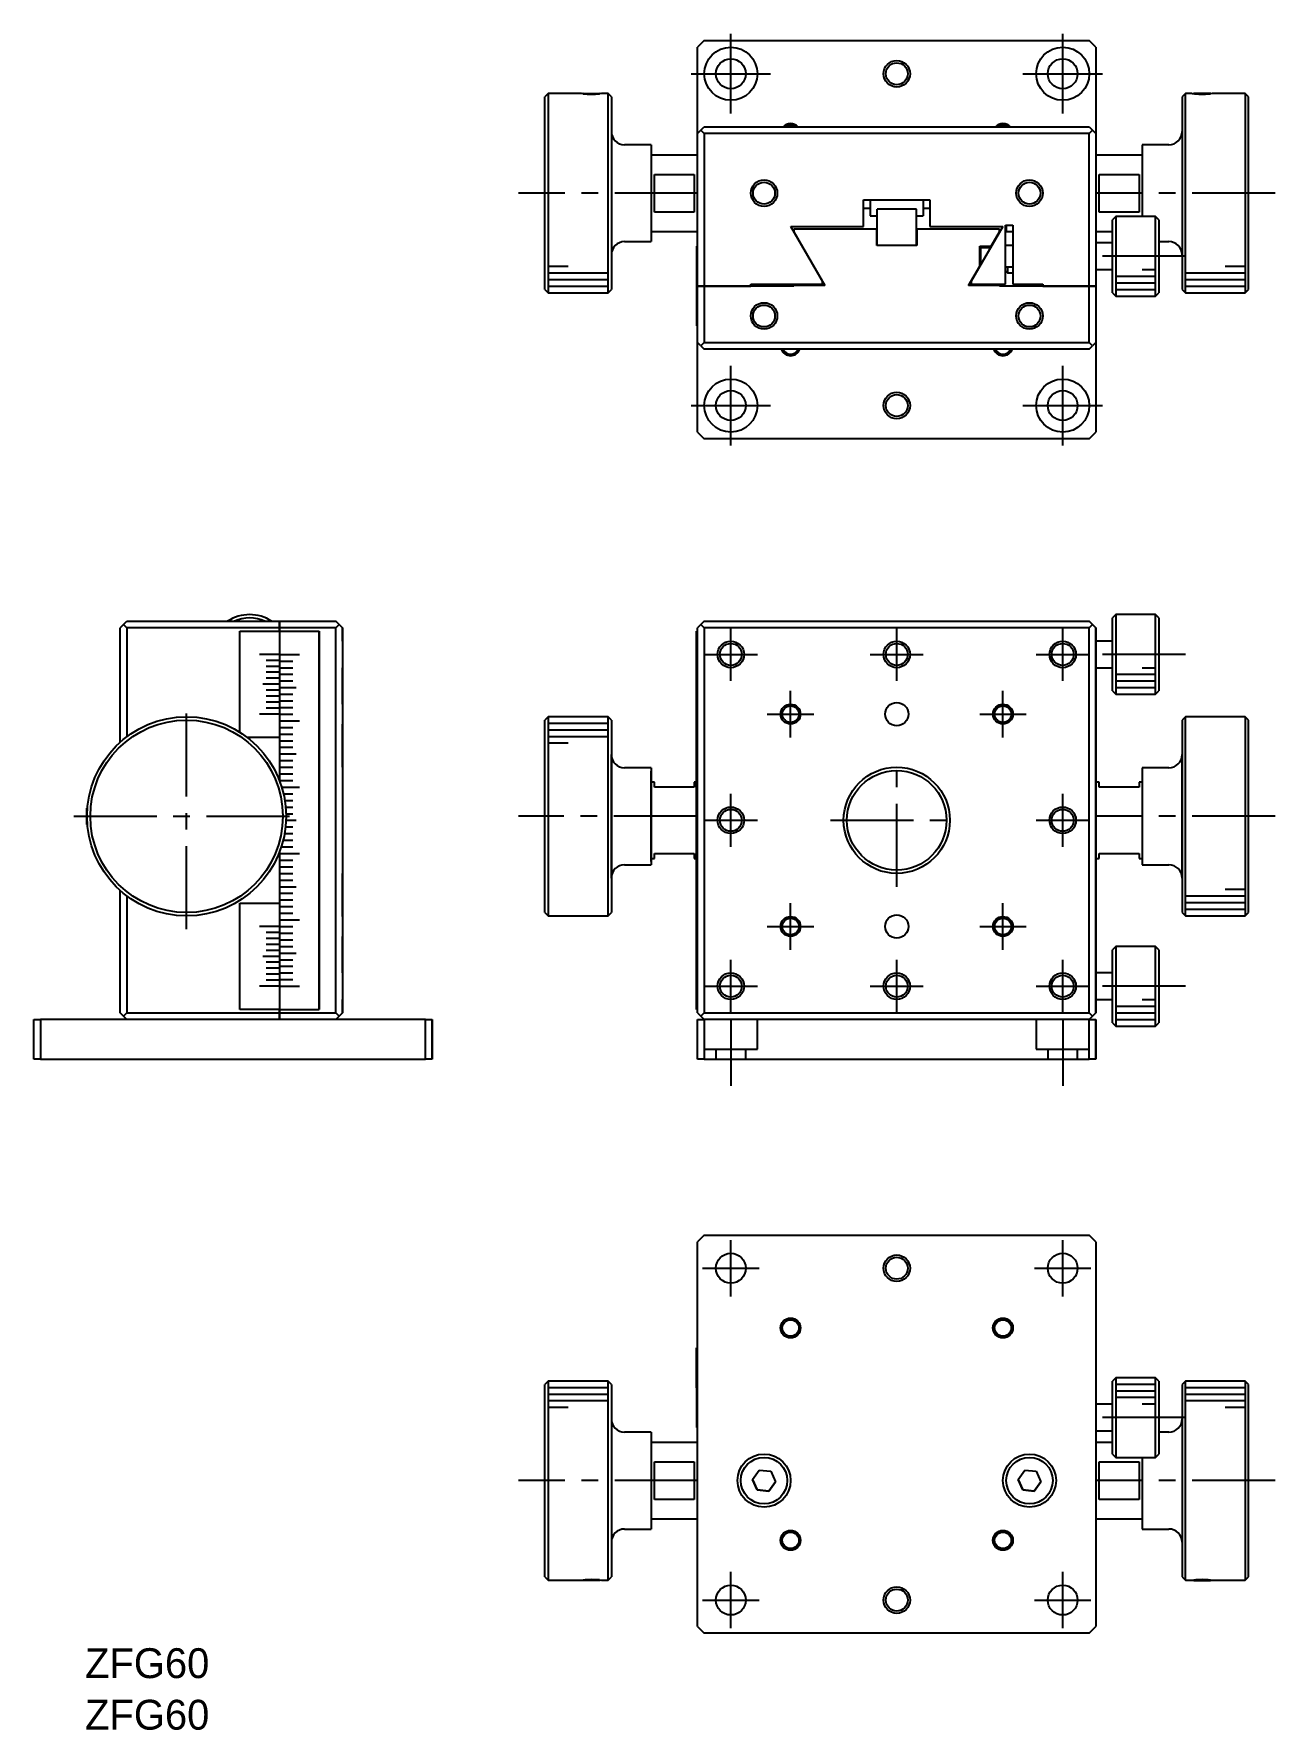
# Model space of a CAD drawing. Extents: x 20 to 407, y 15 to 271.
# Drawn here: x 20 to 207, y 15.4 to 271 of the extents above; entities that cross this region are included whole.
import ezdxf

# ---------------------------------------------------------------- set-up
doc = ezdxf.new("R2010")
doc.units = 0
doc.header["$LTSCALE"] = 10
doc.linetypes.add('CENTER', pattern=[2, 1.25, -0.25, 0.25, -0.25])
doc.linetypes.add('DASHED', pattern=[3.5, 2, -1.5])
doc.layers.get('0').update_dxf_attribs({"linetype": 'CONTINUOUS'})
doc.layers.add('CENTER', color=1, linetype='CENTER')
doc.styles.get("Standard").update_dxf_attribs({"font": 'FGP教科書体NT-M'})

msp = doc.modelspace()

# ---------------------------------------------------------------- linework, layer by layer
at = {"color": 7, "linetype": 'CONTINUOUS'}
for p, q in [((121, 270), (120, 269)), ((120, 256), (120, 269)), ((121, 270), (179, 270)), ((180, 269), (179, 270)), ((180, 269), (180, 256)), ((97.5, 262), (97, 261.5)), ((97, 232.5), (97, 261.5)), ((97.5, 262), (97.5, 232)), ((102.500005, 262), (97.5, 262)), ((102.748079, 261.977227), (102.500005, 262)), ((102.75, 262.029606), (102.690787, 262)), ((102.75, 262.029606), (105.25, 262.029606)), ((105.499995, 262), (105.237484, 261.976027)), ((105.309213, 262), (105.25, 262.029606)), ((106.5, 262), (105.499995, 262)), ((106.5, 232), (106.5, 262)), ((107, 261.5), (106.5, 262)), ((107, 261.5), (107, 232.5)), ((193.5, 262), (193, 261.5)), ((193, 261.5), (193, 232.5)), ((193.5, 232), (193.5, 262)), ((194.500005, 262), (193.5, 262)), ((194.75, 262.029606), (194.690787, 262)), ((194.886242, 262.029606), (194.75, 262.029606)), ((197.25, 262.029606), (194.886242, 262.029606)), ((197.251795, 261.977216), (197.216784, 261.974331)), ((197.309213, 262), (197.25, 262.029606)), ((197.499995, 262), (197.251795, 261.977216)), ((202.5, 262), (197.499995, 262)), ((202.5, 262), (202.5, 232)), ((203, 261.5), (202.5, 262)), ((203, 232.5), (203, 261.5)), ((120, 256), (120.5, 256.5)), ((120, 233), (120, 256)), ((120.5, 256.5), (121, 257)), ((120.5, 256.5), (121, 256)), ((121, 257), (179, 257)), ((121, 256), (121, 233)), ((179, 256), (121, 256)), ((179, 257), (179.5, 256.5)), ((179, 256), (179.5, 256.5)), ((179, 233), (179, 256)), ((179.5, 256.5), (180, 256)), ((180, 256), (180, 235.5)), ((113, 254.3), (109, 254.3)), ((113, 254.3), (113, 239.7)), ((187, 254.3), (187, 243.5)), ((191, 254.3), (187, 254.3)), ((120, 252.75), (113, 252.75)), ((187, 252.75), (180, 252.75)), ((113.5, 244.160546), (113.5, 249.839454)), ((113.5, 249.839454), (119.5, 249.839454)), ((119.5, 249.839454), (119.5, 244.160546)), ((180.5, 244.160546), (180.5, 249.839454)), ((180.5, 249.839454), (186.5, 249.839454)), ((186.5, 249.839454), (186.5, 244.160546)), ((145, 246), (155, 246)), ((145, 242), (145, 246)), ((146, 246), (146, 243.575)), ((154, 246), (154, 243.575)), ((155, 246), (155, 242)), ((119.5, 244.160546), (113.5, 244.160546)), ((145, 244.75), (146, 244.75)), ((146, 243.575), (147.05, 243.575)), ((147.05, 239.1), (147.05, 244.6)), ((152.95, 244.6), (147.05, 244.6)), ((152.95, 239.1), (152.95, 244.6)), ((152.95, 243.575), (154, 243.575)), ((154, 244.75), (155, 244.75)), ((186.5, 244.160546), (180.5, 244.160546)), ((183, 243.5), (182.5, 243)), ((182.5, 232), (182.5, 243)), ((183, 243.5), (183, 231.5)), ((189, 243.5), (183, 243.5)), ((189, 231.500349), (189, 243.5)), ((189.5, 243), (189, 243.5)), ((189.5, 243), (189.5, 232.00032)), ((113, 241.25), (120, 241.25)), ((134.035898, 242), (145, 242)), ((138.8, 233.748334), (134.035898, 242)), ((134.5, 241.6), (134.5, 241.199925)), ((147, 241.6), (134.5, 241.6)), ((134.5, 241.199925), (139.176494, 233.1)), ((147, 239.1), (147, 241.6)), ((153, 241.6), (153, 239.1)), ((165.5, 241.6), (153, 241.6)), ((155, 242), (165.964102, 242)), ((165.964102, 242), (161.2, 233.748334)), ((164.229873, 239), (165.5, 241.199925)), ((165.5, 241.199925), (165.5, 241.6)), ((166.4, 242.2), (167.5, 242.2)), ((166.4, 233.3), (166.4, 242.2)), ((166.5, 242.2), (166.5, 241.25)), ((166.5, 241.25), (167.5, 241.25)), ((167.5, 242.2), (167.5, 239.499995)), ((180, 241.25), (182.5, 241.25)), ((109, 239.7), (113, 239.7)), ((120, 239), (119.85, 239)), ((119.85, 239), (119.85, 233)), ((153, 239.1), (147, 239.1)), ((162.5, 239), (164.229873, 239)), ((162.5, 236.003772), (162.5, 239)), ((162.6, 238.75), (162.5, 238.65)), ((162.6, 238.75), (162.6, 236.25)), ((164.087713, 238.75), (162.6, 238.75)), ((167.5, 239.1), (166.4, 239.1)), ((167.5, 239.499995), (167.5, 238)), ((167.5, 238), (167.5, 233.3)), ((182.5, 239.5), (180.000019, 239.5)), ((189.5, 239.7), (191, 239.7)), ((160.823506, 233.1), (162.5, 236.003772)), ((162.5, 236.35), (162.6, 236.25)), ((162.6, 236.25), (162.644338, 236.25)), ((166.4, 235.9), (167.5, 235.9)), ((166.4, 235.3), (166.45, 235.25)), ((166.45, 235.25), (166.7, 235)), ((166.7, 235.9), (166.7, 235)), ((180, 235.5), (180, 235.000005)), ((180.000019, 235.5), (182.5, 235.5)), ((120, 233), (119.85, 233)), ((119.85, 233), (119.85, 227)), ((120, 233), (119.85, 233)), ((120, 224.5), (120, 233)), ((120, 233), (121, 233)), ((121, 233), (120, 233)), ((121, 233), (121, 224.5)), ((128, 233), (121, 233)), ((121, 233), (128, 233)), ((128, 233.3), (138.8, 233.3)), ((128, 233), (128, 233.3)), ((134.5, 233), (128, 233)), ((128.65, 233.3), (128.65, 233)), ((133.35, 233), (133.35, 233.3)), ((134.5, 233.1), (134.5, 233)), ((139.176494, 233.1), (134.5, 233.1)), ((138.8, 233.3), (138.8, 233.748334)), ((165.5, 233.1), (160.823506, 233.1)), ((161.2, 233.748334), (161.2, 233.3)), ((161.2, 233.3), (166.4, 233.3)), ((165.5, 233), (165.5, 233.1)), ((172, 233), (165.5, 233)), ((166.7, 235), (167.499981, 235)), ((167.5, 233.3), (172, 233.3)), ((172, 233.3), (172, 233)), ((179, 233), (172, 233)), ((172, 233), (179, 233)), ((179, 224.5), (179, 233)), ((179, 233), (180, 233)), ((180, 233), (179, 233)), ((180, 235.000005), (180, 233)), ((180, 233), (180, 224.5)), ((97, 232.5), (97.5, 232)), ((97.5, 232), (106.5, 232)), ((106.5, 232), (107, 232.5)), ((182.5, 232), (183, 231.5)), ((183, 231.5), (189, 231.5)), ((189, 231.5), (189.5, 232)), ((189, 231.5), (189, 231.500349)), ((189.5, 232.00032), (189.5, 232)), ((193, 232.5), (193.5, 232)), ((193.5, 232), (202.5, 232)), ((202.5, 232), (203, 232.5)), ((119.85, 227), (120, 227)), ((120, 211), (120, 224.5)), ((120.5, 224), (120, 224.5)), ((121, 224.5), (120.5, 224)), ((120.5, 224), (121, 223.5)), ((121, 224.5), (179, 224.5)), ((132.500005, 223.5), (121, 223.5)), ((164.500005, 223.5), (132.500005, 223.5)), ((179, 223.5), (164.500005, 223.5)), ((179.5, 224), (179, 224.5)), ((179, 223.5), (179.5, 224)), ((180, 224.5), (179.5, 224)), ((180, 224.5), (180, 211)), ((120, 211), (121, 210)), ((179, 210), (121, 210)), ((179, 210), (180, 211)), ((33.5, 182), (33, 181.5)), ((33, 164.28034), (33, 181.5)), ((33.5, 182), (34, 182.5)), ((34, 181.5), (33.5, 182)), ((34, 182.5), (57, 182.5)), ((57, 181.5), (34, 181.5)), ((34, 181.5), (34, 165.1)), ((57, 181.5), (57, 182.5)), ((57, 182.5), (65.5, 182.5)), ((57, 182.5), (57, 181.5)), ((65.5, 181.5), (57, 181.5)), ((57, 181.5), (57, 181.01)), ((57, 181.01), (57, 181.5)), ((65.5, 182.5), (66, 182)), ((66, 182), (65.5, 182.5)), ((66, 182), (65.5, 181.5)), ((65.5, 123.5), (65.5, 181.5)), ((66, 182), (66.5, 181.5)), ((66.5, 181.5), (66, 182)), ((66.5, 181.5), (66.5, 123.5)), ((66.5, 179.499995), (66.5, 181.5)), ((120.5, 182), (120, 181.5)), ((120, 123.5), (120, 181.5)), ((121, 182.5), (120.5, 182)), ((120.5, 182), (121, 181.5)), ((121, 182.5), (179, 182.5)), ((179, 181.5), (121, 181.5)), ((121, 181.5), (121, 123.5)), ((179.5, 182), (179, 182.5)), ((179, 182.5), (180, 181.5)), ((179, 181.5), (179.5, 182)), ((179, 123.5), (179, 181.5)), ((180, 181.5), (179.5, 182)), ((180, 181.5), (180, 123.5)), ((180, 170.999995), (180, 181.5)), ((183, 183.5), (182.5, 183)), ((182.5, 172), (182.5, 183)), ((189, 183.5), (183, 183.5)), ((183, 183.5), (183, 171.5)), ((189, 177.564759), (189, 183.5)), ((189.5, 183), (189, 183.5)), ((189.5, 183), (189.5, 177.559362)), ((189.5, 183), (189.5, 172)), ((51, 181), (57, 181)), ((51, 165.788578), (51, 181)), ((57, 181), (57, 177.51)), ((57, 181), (57, 177.51)), ((57, 181), (63, 181)), ((63, 124), (63, 181)), ((63, 181), (63, 124)), ((119.85, 124), (119.85, 181)), ((119.85, 181), (120, 181)), ((182.5, 179.5), (180.000019, 179.5)), ((57, 177.51), (57, 177.5)), ((57, 177.51), (57, 177.5)), ((57, 177.5), (57, 177.49)), ((57, 177.5), (57, 177.49)), ((57, 177.49), (57, 176.6)), ((57, 177.49), (57, 176.61)), ((57, 176.61), (57, 176.6)), ((57, 176.6), (57, 176.51)), ((57, 176.6), (57, 176.59)), ((57, 176.59), (57, 176.5)), ((57, 176.51), (57, 176.5)), ((57, 176.5), (57, 176.49)), ((57, 176.5), (57, 175.71)), ((57, 176.49), (57, 175.7)), ((189, 171.5), (189, 177.564759)), ((189.5, 177.559362), (189.5, 172)), ((57, 175.71), (57, 175.7)), ((57, 175.7), (57, 175.51)), ((57, 175.7), (57, 175.69)), ((57, 175.69), (57, 175.5)), ((57, 175.51), (57, 175.5)), ((57, 175.5), (57, 175.49)), ((57, 175.5), (57, 174.81)), ((57, 175.49), (57, 174.8)), ((57, 174.81), (57, 174.8)), ((57, 174.8), (57, 174.51)), ((57, 174.8), (57, 174.79)), ((57, 174.79), (57, 174.5)), ((57, 174.51), (57, 174.5)), ((57, 174.5), (57, 174.49)), ((57, 174.5), (57, 173.91)), ((57, 174.49), (57, 173.9)), ((57, 173.91), (57, 173.9)), ((57, 173.9), (57, 173.51)), ((57, 173.9), (57, 173.89)), ((57, 173.89), (57, 173.5)), ((66.5, 169.999995), (66.5, 175.500005)), ((180.000019, 175.5), (182.5, 175.5)), ((57, 173.51), (57, 173.5)), ((57, 173.5), (57, 173.49)), ((57, 173.5), (57, 173.01)), ((57, 173.49), (57, 173)), ((57, 173.01), (57, 173)), ((57, 173), (57, 172.51)), ((57, 173), (57, 172.99)), ((57, 172.99), (57, 172.5)), ((57, 172.51), (57, 172.5)), ((57, 172.5), (57, 172.49)), ((57, 172.5), (57, 172.11)), ((57, 172.49), (57, 172.1)), ((57, 172.11), (57, 172.1)), ((57, 172.1), (57, 171.51)), ((57, 172.1), (57, 172.09)), ((57, 172.09), (57, 171.5)), ((57, 171.51), (57, 171.5)), ((57, 171.5), (57, 171.49)), ((57, 171.5), (57, 171.21)), ((57, 171.49), (57, 171.2)), ((182.5, 172), (183, 171.5)), ((183, 171.5), (189, 171.5)), ((189, 171.5), (189.5, 172)), ((57, 171.21), (57, 171.2)), ((57, 171.2), (57, 170.51)), ((57, 171.2), (57, 171.19)), ((57, 171.19), (57, 170.5)), ((57, 170.51), (57, 170.5)), ((57, 170.5), (57, 170.49)), ((57, 170.5), (57, 170.31)), ((57, 170.49), (57, 170.3)), ((57, 170.31), (57, 170.3)), ((57, 170.3), (57, 169.51)), ((57, 170.3), (57, 170.29)), ((57, 170.29), (57, 169.5)), ((57, 169.51), (57, 169.5)), ((57, 169.5), (57, 169.49)), ((57, 169.5), (57, 169.41)), ((57, 169.49), (57, 169.4)), ((57, 169.41), (57, 169.4)), ((57, 169.4), (57, 168.51)), ((57, 169.4), (57, 169.39)), ((57, 169.39), (57, 168.51)), ((66.5, 170.25), (66.5, 169.999995)), ((66.5, 170.25), (66.5, 169.999995)), ((180, 168.000005), (180, 170.999995)), ((57, 168.51), (57, 168.5)), ((57, 168.51), (57, 168.5)), ((57, 168.5), (57, 168.49)), ((57, 168.5), (57, 168.49)), ((57, 168.49), (57, 167.51)), ((57, 168.49), (57, 167.5)), ((57, 167.51), (57, 167.5)), ((57, 167.5), (57, 167.49)), ((57, 167.5), (57, 166.5)), ((57, 167.49), (57, 166.51)), ((57, 166.51), (57, 166.5)), ((57, 166.5), (57, 166.49)), ((57, 166.5), (57, 165.5)), ((57, 166.49), (57, 165.51)), ((66.5, 160.499995), (66.5, 167.000005)), ((66.5, 167.000005), (66.5, 166.75)), ((66.5, 167.000005), (66.5, 166.75)), ((97.5, 168.1), (97, 167.6)), ((97, 138.6), (97, 167.6)), ((106.5, 168.1), (97.5, 168.1)), ((97.5, 168.1), (97.5, 138.1)), ((106.5, 153.1), (106.5, 168.1)), ((107, 167.6), (106.5, 168.1)), ((107, 167.6), (107, 153.1)), ((107, 167.6), (107, 156.6)), ((180, 153.999995), (180, 168.000005)), ((193.5, 168.1), (193, 167.6)), ((193, 167.6), (193, 153.1)), ((193.5, 153.1), (193.5, 168.1)), ((202.5, 168.1), (193.5, 168.1)), ((203, 167.6), (202.5, 168.1)), ((202.5, 168.1), (202.5, 138.1)), ((203, 153.1), (203, 167.6)), ((203, 138.6), (203, 167.6)), ((57, 165), (52.131813, 165)), ((57, 165.51), (57, 165.5)), ((57, 165.5), (57, 165.49)), ((57, 165.5), (57, 165)), ((57, 165.49), (57, 165)), ((57, 165), (57, 164.99)), ((57, 164.99), (57, 164.5)), ((57, 164.5), (57, 163.5)), ((57, 163.5), (57, 162.5)), ((57, 162.5), (57, 161.5)), ((57, 161.5), (57, 160.5)), ((107, 153.1), (107, 162.4)), ((107, 156.6), (107, 162.4)), ((193, 153.1), (193, 162.4)), ((57, 160.5), (57, 159.5)), ((57, 159.5), (57, 158.5)), ((57, 158.5), (57, 158.485165)), ((113, 160.4), (109, 160.4)), ((113, 160.4), (113, 145.8)), ((113, 160.4), (113, 158.25)), ((113, 153.1), (113, 159.9)), ((113, 158.25), (113, 159.9)), ((191, 160.4), (187, 160.4)), ((187, 160.4), (187, 145.8)), ((113.5, 158.25), (113, 158.25)), ((113.5, 157.5), (113.5, 158.25)), ((113.5, 157.5), (113.5, 158.25)), ((119.5, 157.5), (113.5, 157.5)), ((119.85, 158.25), (119.5, 158.25)), ((119.5, 158.25), (119.5, 157.5)), ((180.5, 158.25), (180, 158.25)), ((180.5, 157.5), (180.5, 158.25)), ((180.5, 157.5), (180.5, 158.25)), ((186.5, 157.5), (180.5, 157.5)), ((187, 158.25), (186.5, 158.25)), ((186.5, 158.25), (186.5, 157.5)), ((27.970394, 153.1), (27.970394, 154.35)), ((180, 151.000005), (180, 153.999995)), ((27.970394, 151.85), (27.970394, 153.1)), ((106.5, 138.1), (106.5, 153.1)), ((107, 153.1), (107, 138.6)), ((107, 143.8), (107, 153.1)), ((113, 146.3), (113, 153.1)), ((180, 136.999995), (180, 151.000005)), ((193, 153.1), (193, 138.6)), ((193, 143.8), (193, 153.1)), ((193.5, 138.1), (193.5, 153.1)), ((203, 138.6), (203, 153.1)), ((107, 149.6), (107, 138.6)), ((107, 143.8), (107, 149.6)), ((57, 147.714835), (57, 147.5)), ((57, 147.5), (57, 146.5)), ((57, 146.5), (57, 145.5)), ((109, 145.8), (113, 145.8)), ((113, 146.75), (113, 145.8)), ((113, 146.3), (113, 146.75)), ((113, 146.75), (113.5, 146.75)), ((113.5, 146.75), (113.5, 147.5)), ((113.5, 146.75), (113.5, 147.5)), ((113.5, 147.5), (119.5, 147.5)), ((119.5, 147.5), (119.5, 146.75)), ((119.5, 146.75), (119.85, 146.75)), ((180, 146.75), (180.5, 146.75)), ((180.5, 146.75), (180.5, 147.5)), ((180.5, 146.75), (180.5, 147.5)), ((180.5, 147.5), (186.5, 147.5)), ((186.5, 147.5), (186.5, 146.75)), ((186.5, 146.75), (187, 146.75)), ((187, 145.8), (191, 145.8)), ((57, 145.5), (57, 144.5)), ((57, 144.5), (57, 143.5)), ((57, 143.5), (57, 142.5)), ((66.5, 137.999995), (66.5, 144.500005)), ((33, 123.5), (33, 141.91966)), ((34, 141.1), (34, 123.5)), ((57, 142.5), (57, 141.5)), ((57, 141.5), (57, 140.5)), ((51, 140), (57, 140)), ((51, 124), (51, 140)), ((57, 140.5), (57, 140.01)), ((57, 140.01), (57, 140)), ((57, 140), (57, 139.51)), ((57, 140), (57, 139.5)), ((57, 139.51), (57, 139.5)), ((57, 139.5), (57, 139.49)), ((57, 139.5), (57, 138.5)), ((57, 139.49), (57, 138.51)), ((57, 138.51), (57, 138.5)), ((57, 138.5), (57, 138.49)), ((57, 138.5), (57, 137.5)), ((57, 138.49), (57, 137.51)), ((66.5, 138.25), (66.5, 137.999995)), ((66.5, 138.25), (66.5, 137.999995)), ((97, 138.6), (97.5, 138.1)), ((97.5, 138.1), (106.5, 138.1)), ((106.5, 138.1), (107, 138.6)), ((193, 138.6), (193.5, 138.1)), ((193.5, 138.1), (202.5, 138.1)), ((202.5, 138.1), (203, 138.6)), ((57, 137.51), (57, 137.5)), ((57, 137.5), (57, 137.49)), ((57, 137.5), (57, 136.51)), ((57, 137.49), (57, 136.51)), ((57, 136.51), (57, 136.5)), ((57, 136.51), (57, 136.5)), ((57, 136.5), (57, 136.49)), ((57, 136.5), (57, 136.49)), ((57, 136.49), (57, 135.6)), ((57, 136.49), (57, 135.61)), ((57, 135.61), (57, 135.6)), ((57, 135.6), (57, 135.51)), ((57, 135.6), (57, 135.59)), ((57, 135.59), (57, 135.5)), ((57, 135.51), (57, 135.5)), ((57, 135.5), (57, 135.49)), ((57, 135.5), (57, 134.71)), ((57, 135.49), (57, 134.7)), ((180, 134.000005), (180, 136.999995)), ((57, 134.71), (57, 134.7)), ((57, 134.7), (57, 134.51)), ((57, 134.7), (57, 134.69)), ((57, 134.69), (57, 134.5)), ((57, 134.51), (57, 134.5)), ((57, 134.5), (57, 134.49)), ((57, 134.5), (57, 133.81)), ((57, 134.49), (57, 133.8)), ((57, 133.81), (57, 133.8)), ((57, 133.8), (57, 133.51)), ((57, 133.8), (57, 133.79)), ((57, 133.79), (57, 133.5)), ((57, 133.51), (57, 133.5)), ((57, 133.5), (57, 133.49)), ((57, 133.5), (57, 132.91)), ((57, 133.49), (57, 132.9)), ((57, 132.91), (57, 132.9)), ((66.5, 129.499995), (66.5, 135.000005)), ((66.5, 135.000005), (66.5, 134.75)), ((66.5, 135.000005), (66.5, 134.75)), ((180, 123.5), (180, 134.000005)), ((183, 133.5), (182.5, 133)), ((182.5, 122), (182.5, 133)), ((189, 133.5), (183, 133.5)), ((183, 133.5), (183, 121.5)), ((189, 127.564759), (189, 133.5)), ((189.5, 133), (189, 133.5)), ((189.5, 133), (189.5, 127.559362)), ((189.5, 133), (189.5, 122)), ((57, 132.9), (57, 132.51)), ((57, 132.9), (57, 132.89)), ((57, 132.89), (57, 132.5)), ((57, 132.51), (57, 132.5)), ((57, 132.5), (57, 132.49)), ((57, 132.5), (57, 132.01)), ((57, 132.49), (57, 132)), ((57, 132.01), (57, 132)), ((57, 132), (57, 131.51)), ((57, 132), (57, 131.99)), ((57, 131.99), (57, 131.5)), ((57, 131.51), (57, 131.5)), ((57, 131.5), (57, 131.49)), ((57, 131.5), (57, 131.11)), ((57, 131.49), (57, 131.1)), ((57, 131.11), (57, 131.1)), ((57, 131.1), (57, 130.51)), ((57, 131.1), (57, 131.09)), ((57, 131.09), (57, 130.5)), ((57, 130.51), (57, 130.5)), ((57, 130.5), (57, 130.49)), ((57, 130.5), (57, 130.21)), ((57, 130.49), (57, 130.2)), ((57, 130.21), (57, 130.2)), ((57, 130.2), (57, 129.51)), ((57, 130.2), (57, 130.19)), ((57, 130.19), (57, 129.5)), ((57, 129.51), (57, 129.5)), ((57, 129.5), (57, 129.49)), ((57, 129.5), (57, 129.31)), ((57, 129.49), (57, 129.3)), ((57, 129.31), (57, 129.3)), ((57, 129.3), (57, 128.51)), ((57, 129.3), (57, 129.29)), ((57, 129.29), (57, 128.5)), ((57, 128.51), (57, 128.5)), ((57, 128.5), (57, 128.49)), ((57, 128.5), (57, 128.41)), ((57, 128.49), (57, 128.4)), ((57, 128.41), (57, 128.4)), ((57, 128.4), (57, 127.51)), ((57, 128.4), (57, 128.39)), ((57, 128.39), (57, 127.51)), ((182.5, 129.5), (180.000019, 129.5)), ((57, 127.51), (57, 127.5)), ((57, 127.51), (57, 127.5)), ((57, 127.5), (57, 127.49)), ((57, 127.5), (57, 127.49)), ((57, 127.49), (57, 124)), ((57, 127.49), (57, 124)), ((66.5, 123.5), (66.5, 125.500005)), ((180.000019, 125.5), (182.5, 125.5)), ((189, 121.5), (189, 127.564759)), ((189.5, 127.559362), (189.5, 122)), ((33.5, 123), (33, 123.5)), ((33.5, 123), (34, 123.5)), ((34, 122.5), (33.5, 123)), ((34, 123.5), (57, 123.5)), ((57, 124), (51, 124)), ((57, 124), (63, 124)), ((57, 123.99), (57, 123.5)), ((57, 123.5), (57, 123.99)), ((57, 122.5), (57, 123.5)), ((57, 123.5), (65.5, 123.5)), ((57, 123.5), (57, 122.5)), ((65.5, 123.5), (66, 123)), ((66, 123), (65.5, 122.5)), ((65.5, 122.5), (66, 123)), ((66, 123), (66.5, 123.5)), ((66.5, 123.5), (66, 123)), ((120, 124), (119.85, 124)), ((120, 123.5), (120.5, 123)), ((120.5, 123), (121, 123.5)), ((120.5, 123), (121, 122.5)), ((121, 123.5), (179, 123.5)), ((179, 123.5), (179.5, 123)), ((180, 123.5), (179, 122.5)), ((179, 122.5), (179.5, 123)), ((179.5, 123), (180, 123.5)), ((20, 116.5), (20, 122.5)), ((20, 122.5), (21, 122.5)), ((21, 122.5), (21, 116.5)), ((79, 122.5), (21, 122.5)), ((79, 116.5), (79, 122.5)), ((79, 122.5), (80, 122.5)), ((80, 122.5), (80, 116.5)), ((80, 116.5), (80, 122.5)), ((120, 116.5), (120, 122.5)), ((120, 122.5), (121, 122.5)), ((121, 122.5), (121, 116.5)), ((179, 122.5), (121, 122.5)), ((179, 116.5), (179, 122.5)), ((179, 122.5), (180, 122.5)), ((180, 122.5), (180, 116.5)), ((180, 116.5), (180, 122.5)), ((182.5, 122), (183, 121.5)), ((183, 121.5), (189, 121.5)), ((189, 121.5), (189.5, 122)), ((21, 116.5), (20, 116.5)), ((21, 116.5), (79, 116.5)), ((80, 116.5), (79, 116.5)), ((121, 116.5), (120, 116.5)), ((121, 116.5), (179, 116.5)), ((180, 116.5), (179, 116.5)), ((121, 90), (120, 89)), ((121, 90), (179, 90)), ((180, 89), (179, 90)), ((120, 31), (120, 89)), ((180, 89), (180, 64.999995)), ((120, 73), (119.85, 73)), ((119.85, 67), (119.85, 73)), ((97.5, 68), (97, 67.5)), ((97, 38.5), (97, 67.5)), ((97.5, 68), (97.5, 38)), ((106.5, 68), (97.5, 68)), ((106.5, 38), (106.5, 68)), ((107, 67.5), (106.5, 68)), ((107, 67.5), (107, 38.5)), ((120, 67), (119.85, 67)), ((119.85, 67), (119.85, 61)), ((119.85, 67), (120, 67)), ((183, 68.5), (182.5, 68)), ((182.5, 57.00032), (182.5, 68)), ((183, 68.5), (183, 56.500349)), ((189, 68.5), (183, 68.5)), ((189, 56.5), (189, 68.5)), ((189.5, 68), (189, 68.5)), ((189.5, 68), (189.5, 57)), ((193.5, 68), (193, 67.5)), ((193, 67.5), (193, 38.5)), ((193.5, 38), (193.5, 68)), ((202.5, 68), (193.5, 68)), ((202.5, 68), (202.5, 38)), ((203, 67.5), (202.5, 68)), ((203, 38.5), (203, 67.5)), ((180, 64.999995), (180, 64.5)), ((180, 64.5), (180, 31)), ((182.5, 64.5), (180.000019, 64.5)), ((113, 60.3), (109, 60.3)), ((113, 60.3), (113, 53)), ((120, 61), (119.85, 61)), ((180.000019, 60.5), (182.5, 60.5)), ((191, 60.3), (189.5, 60.3)), ((120, 58.75), (113, 58.75)), ((182.5, 58.75), (180, 58.75)), ((182.5, 57), (182.5, 57.00032)), ((182.5, 57), (183, 56.5)), ((183, 56.500349), (183, 56.5)), ((183, 56.5), (189, 56.5)), ((187, 56.5), (187, 53)), ((189, 56.5), (189.5, 57)), ((113.5, 50.160546), (113.5, 55.839454)), ((113.5, 55.839454), (119.5, 55.839454)), ((119.5, 55.839454), (119.5, 50.160546)), ((128.277002, 53.176857), (129.291663, 54.580588)), ((129.291663, 54.580588), (131.014661, 54.403732)), ((131.014661, 54.403732), (131.722998, 52.823143)), ((168.277002, 53.176857), (169.291663, 54.580588)), ((169.291663, 54.580588), (171.014661, 54.403732)), ((171.014661, 54.403732), (171.722998, 52.823143)), ((180.5, 50.160546), (180.5, 55.839454)), ((180.5, 55.839454), (186.5, 55.839454)), ((186.5, 55.839454), (186.5, 50.160546)), ((113, 53), (113, 45.7)), ((128.985339, 51.596268), (128.277002, 53.176857)), ((128.277002, 53.176857), (128.985339, 51.596268)), ((130.708337, 51.419412), (128.985339, 51.596268)), ((128.985339, 51.596268), (130.708337, 51.419412)), ((131.722998, 52.823143), (130.708337, 51.419412)), ((130.708337, 51.419412), (131.722998, 52.823143)), ((168.985339, 51.596268), (168.277002, 53.176857)), ((168.277002, 53.176857), (168.985339, 51.596268)), ((170.708337, 51.419412), (168.985339, 51.596268)), ((168.985339, 51.596268), (170.708337, 51.419412)), ((171.722998, 52.823143), (170.708337, 51.419412)), ((170.708337, 51.419412), (171.722998, 52.823143)), ((187, 53), (187, 45.7)), ((119.5, 50.160546), (113.5, 50.160546)), ((186.5, 50.160546), (180.5, 50.160546)), ((113, 47.25), (120, 47.25)), ((180, 47.25), (187, 47.25)), ((109, 45.7), (113, 45.7)), ((187, 45.7), (191, 45.7)), ((97, 38.5), (97.5, 38)), ((106.5, 38), (107, 38.5)), ((193, 38.5), (193.5, 38)), ((202.5, 38), (203, 38.5)), ((97.5, 38), (102.500005, 38)), ((102.500005, 38), (102.748172, 38.022781)), ((102.690787, 38), (102.75, 37.970394)), ((102.886242, 37.970394), (102.75, 37.970394)), ((105.249589, 37.970394), (102.886242, 37.970394)), ((105.236388, 38.024064), (105.499995, 38)), ((105.25, 37.970394), (105.249589, 37.970394)), ((105.25, 37.970394), (105.309213, 38)), ((105.499995, 38), (106.5, 38)), ((193.5, 38), (194.500005, 38)), ((194.500005, 38), (194.74857, 38.022814)), ((194.690787, 38), (194.75, 37.970394)), ((194.75, 37.970394), (194.750411, 37.970394)), ((194.750411, 37.970394), (197.25, 37.970394)), ((197.25, 37.970394), (197.309213, 38)), ((197.251931, 38.022772), (197.499995, 38)), ((197.499995, 38), (202.5, 38)), ((120, 31), (121, 30)), ((179, 30), (180, 31)), ((179, 30), (121, 30))]:
    msp.add_line(p, q, dxfattribs=at)
at = {"color": 3, "linetype": 'CONTINUOUS'}
for p, q in [((97.5, 236), (100.5, 236)), ((187, 235.5), (189, 235.5)), ((199.5, 236), (202.5, 236)), ((97.5, 235), (106.5, 235)), ((97.5, 234), (106.5, 234)), ((97.5, 233), (106.5, 233)), ((183, 234.5), (189, 234.5)), ((183, 233.5), (189, 233.5)), ((193.5, 235), (202.5, 235)), ((193.5, 234), (202.5, 234)), ((193.5, 233), (202.5, 233)), ((183, 232.5), (189, 232.5)), ((54.5, 177.5), (54, 177.5)), ((55, 177.5), (54.5, 177.5)), ((57, 177.5), (55, 177.5)), ((57, 176.6), (55, 176.6)), ((57, 177.5), (59, 177.5)), ((57, 176.5), (59, 176.5)), ((59, 177.5), (59.5, 177.5)), ((59.5, 177.5), (60, 177.5)), ((57, 175.7), (55, 175.7)), ((57, 174.8), (55, 174.8)), ((57, 173.9), (55, 173.9)), ((57, 175.5), (59, 175.5)), ((57, 174.5), (59, 174.5)), ((183, 174.5), (189, 174.5)), ((187, 175.5), (189, 175.5)), ((55, 173), (54.5, 173)), ((57, 173), (55, 173)), ((57, 172.1), (55, 172.1)), ((57, 173.5), (59, 173.5)), ((57, 172.5), (59, 172.5)), ((57, 171.5), (59, 171.5)), ((59, 172.5), (59.5, 172.5)), ((183, 173.5), (189, 173.5)), ((183, 172.5), (189, 172.5)), ((57, 171.2), (55, 171.2)), ((57, 170.3), (55, 170.3)), ((57, 169.4), (55, 169.4)), ((57, 170.5), (59, 170.5)), ((57, 169.5), (59, 169.5)), ((54.5, 168.5), (54, 168.5)), ((55, 168.5), (54.5, 168.5)), ((57, 168.5), (55, 168.5)), ((57, 168.5), (59, 168.5)), ((57, 167.5), (59, 167.5)), ((57, 166.5), (59, 166.5)), ((59, 167.5), (59.5, 167.5)), ((59.5, 167.5), (60, 167.5)), ((106.5, 167.1), (97.5, 167.1)), ((57, 165.5), (59, 165.5)), ((57, 164.5), (59, 164.5)), ((106.5, 166.1), (97.5, 166.1)), ((106.5, 165.1), (97.5, 165.1)), ((100.5, 164.1), (97.5, 164.1)), ((57, 163.5), (59, 163.5)), ((57, 162.5), (59, 162.5)), ((57, 161.5), (59, 161.5)), ((59, 162.5), (59.5, 162.5)), ((57, 160.5), (59, 160.5)), ((57, 159.5), (59, 159.5)), ((57, 158.5), (59, 158.5)), ((57.335533, 157.5), (59, 157.5)), ((57.604674, 156.5), (59, 156.5)), ((59, 157.5), (59.5, 157.5)), ((59.5, 157.5), (60, 157.5)), ((57.805413, 155.5), (59, 155.5)), ((57.931045, 154.5), (59, 154.5)), ((57.989526, 153.5), (59, 153.5)), ((57.913606, 151.5), (59, 151.5)), ((57.984288, 152.5), (59, 152.5)), ((59, 152.5), (59.5, 152.5)), ((57.276291, 148.5), (59, 148.5)), ((57.556658, 149.5), (59, 149.5)), ((57.768345, 150.5), (59, 150.5)), ((57, 147.5), (59, 147.5)), ((57, 146.5), (59, 146.5)), ((59, 147.5), (59.5, 147.5)), ((59.5, 147.5), (60, 147.5)), ((57, 145.5), (59, 145.5)), ((57, 144.5), (59, 144.5)), ((57, 143.5), (59, 143.5)), ((57, 142.5), (59, 142.5)), ((57, 141.5), (59, 141.5)), ((59, 142.5), (59.5, 142.5)), ((193.5, 141.1), (202.5, 141.1)), ((199.5, 142.1), (202.5, 142.1)), ((57, 140.5), (59, 140.5)), ((57, 139.5), (59, 139.5)), ((57, 138.5), (59, 138.5)), ((193.5, 140.1), (202.5, 140.1)), ((193.5, 139.1), (202.5, 139.1)), ((54.5, 136.5), (54, 136.5)), ((55, 136.5), (54.5, 136.5)), ((57, 136.5), (55, 136.5)), ((57, 135.6), (55, 135.6)), ((57, 137.5), (59, 137.5)), ((57, 136.5), (59, 136.5)), ((57, 135.5), (59, 135.5)), ((59, 137.5), (59.5, 137.5)), ((59.5, 137.5), (60, 137.5)), ((57, 134.7), (55, 134.7)), ((57, 133.8), (55, 133.8)), ((57, 134.5), (59, 134.5)), ((57, 133.5), (59, 133.5)), ((55, 132), (54.5, 132)), ((57, 132.9), (55, 132.9)), ((57, 132), (55, 132)), ((57, 131.1), (55, 131.1)), ((57, 132.5), (59, 132.5)), ((57, 131.5), (59, 131.5)), ((57, 130.5), (59, 130.5)), ((59, 132.5), (59.5, 132.5)), ((57, 130.2), (55, 130.2)), ((57, 129.3), (55, 129.3)), ((57, 128.4), (55, 128.4)), ((57, 129.5), (59, 129.5)), ((57, 128.5), (59, 128.5)), ((54.5, 127.5), (54, 127.5)), ((55, 127.5), (54.5, 127.5)), ((57, 127.5), (55, 127.5)), ((57, 127.5), (59, 127.5)), ((59, 127.5), (59.5, 127.5)), ((59.5, 127.5), (60, 127.5)), ((187, 125.5), (189, 125.5)), ((183, 124.5), (189, 124.5)), ((183, 123.5), (189, 123.5)), ((183, 122.5), (189, 122.5)), ((106.5, 67), (97.5, 67)), ((189, 67.5), (183, 67.5)), ((189, 66.5), (183, 66.5)), ((202.5, 67), (193.5, 67)), ((106.5, 66), (97.5, 66)), ((106.5, 65), (97.5, 65)), ((100.5, 64), (97.5, 64)), ((189, 65.5), (183, 65.5)), ((189, 64.5), (187, 64.5)), ((202.5, 66), (193.5, 66)), ((202.5, 65), (193.5, 65)), ((202.5, 64), (199.5, 64))]:
    msp.add_line(p, q, dxfattribs=at)
at = {"color": 3, "linetype": 'DASHED'}
for p, q in [((129, 118), (129, 122.5)), ((171, 122.5), (171, 118)), ((121, 118), (129, 118)), ((122.75, 118), (122.75, 116.5)), ((127.25, 116.5), (127.25, 118)), ((171, 118), (179, 118)), ((172.75, 118), (172.75, 116.5)), ((177.25, 116.5), (177.25, 118))]:
    msp.add_line(p, q, dxfattribs=at)
at = {"color": 7, "linetype": 'CONTINUOUS'}
for centre, radius in [((125, 265), 4), ((175, 265), 4), ((125, 265), 2.25), ((150, 265), 1.65), ((175, 265), 2.25), ((130, 247), 1.65), ((170, 247), 1.65), ((130, 228.5), 1.65), ((170, 228.5), 1.65), ((125, 215), 4), ((175, 215), 4), ((125, 215), 2.25), ((150, 215), 1.65), ((175, 215), 2.25), ((125, 177.5), 1.65), ((150, 177.5), 1.65), ((175, 177.5), 1.65), ((134, 168.5), 1.25), ((150, 168.5), 1.75), ((166, 168.5), 1.25), ((43, 153.1), 15), ((43, 153.1), 14.5), ((150, 152.5), 7.5), ((125, 152.5), 1.65), ((175, 152.5), 1.65), ((150, 136.5), 1.75), ((134, 136.5), 1.25), ((166, 136.5), 1.25), ((125, 127.5), 1.65), ((150, 127.5), 1.65), ((175, 127.5), 1.65), ((125, 85), 2.25), ((175, 85), 2.25), ((150, 85), 1.65), ((134, 76), 1.25), ((166, 76), 1.25), ((130, 53), 4), ((130, 53), 3.5), ((170, 53), 4), ((170, 53), 3.5), ((134, 44), 1.25), ((166, 44), 1.25), ((125, 35), 2.25), ((150, 35), 1.65), ((175, 35), 2.25)]:
    msp.add_circle(centre, radius, dxfattribs=at)
at = {"color": 3, "linetype": 'CONTINUOUS'}
for centre, radius in [((150, 265), 2), ((130, 247), 2), ((170, 247), 2), ((130, 228.5), 2), ((170, 228.5), 2), ((150, 215), 2), ((125, 177.5), 2), ((150, 177.5), 2), ((175, 177.5), 2), ((134, 168.5), 1.5), ((166, 168.5), 1.5), ((150, 152.5), 8), ((125, 152.5), 2), ((175, 152.5), 2), ((134, 136.5), 1.5), ((166, 136.5), 1.5), ((125, 127.5), 2), ((150, 127.5), 2), ((175, 127.5), 2), ((150, 85), 2), ((134, 76), 1.5), ((166, 76), 1.5), ((134, 44), 1.5), ((166, 44), 1.5), ((150, 35), 2)]:
    msp.add_circle(centre, radius, dxfattribs=at)
at = {"color": 7, "linetype": 'CONTINUOUS'}
for centre, radius, start, end in [((103.999978, 276.907328), 14.982495, 265.206924, 274.737844), ((195.999478, 276.919102), 14.994266, 264.260651, 274.65667), ((109, 256.3), 2, 180, 270), ((134, 256), 1.25, 53.130102, 126.869898), ((166, 256), 1.25, 53.130102, 126.869898), ((191, 256.3), 2, 270, 0), ((109, 237.7), 2, 90, 180), ((191, 237.7), 2, 0, 90), ((134, 224), 1.25, 203.578178, 336.421822), ((166, 224), 1.25, 203.578178, 336.421822), ((52.5, 177.5), 6, 56.44269, 123.55731), ((52.5, 177.5), 5.5, 65.380023, 114.619977), ((109, 162.4), 2, 180, 270), ((191, 162.4), 2, 270, 0), ((109, 143.8), 2, 90, 180), ((191, 143.8), 2, 0, 90), ((109, 62.3), 2, 180, 270), ((191, 62.3), 2, 270, 0), ((109, 43.7), 2, 90, 180), ((191, 43.7), 2, 0, 90), ((103.999973, 23.098612), 14.976576, 85.264486, 94.7946), ((196.000001, 23.095794), 14.979387, 85.205805, 94.792276)]:
    msp.add_arc(centre, radius, start, end, dxfattribs=at)
at = {"color": 3, "linetype": 'CONTINUOUS'}
for centre, start, end in [((134, 256), 41.810315, 138.189685), ((166, 256), 41.810315, 138.189685), ((134, 224), 199.471221, 340.528779), ((166, 224), 199.471221, 340.528779)]:
    msp.add_arc(centre, 1.5, start, end, dxfattribs=at)
at = {"layer": 'CENTER', "color": 1, "linetype": 'CENTER'}
for p, q in [((125, 259), (125, 271)), ((175, 259), (175, 271)), ((119, 265), (131, 265)), ((169, 265), (181, 265)), ((120, 247), (93, 247)), ((207, 247), (180, 247)), ((193.5, 237.5), (180, 237.5)), ((125, 209), (125, 221)), ((175, 209), (175, 221)), ((119, 215), (131, 215)), ((169, 215), (181, 215)), ((125, 173.5), (125, 181.5)), ((150, 173.5), (150, 181.5)), ((175, 173.5), (175, 181.5)), ((121, 177.5), (129, 177.5)), ((146, 177.5), (154, 177.5)), ((171, 177.5), (179, 177.5)), ((193.5, 177.5), (180, 177.5)), ((134, 165), (134, 172)), ((166, 165), (166, 172)), ((43, 136.1), (43, 170.1)), ((130.5, 168.5), (137.5, 168.5)), ((162.5, 168.5), (169.5, 168.5)), ((150, 142.5), (150, 162.5)), ((125, 148.5), (125, 156.5)), ((175, 148.5), (175, 156.5)), ((26, 153.1), (60, 153.1)), ((119.85, 153.1), (93, 153.1)), ((121, 152.5), (129, 152.5)), ((140, 152.5), (160, 152.5)), ((171, 152.5), (179, 152.5)), ((207, 153.1), (180, 153.1)), ((134, 133), (134, 140)), ((166, 133), (166, 140)), ((130.5, 136.5), (137.5, 136.5)), ((162.5, 136.5), (169.5, 136.5)), ((125, 123.5), (125, 131.5)), ((150, 123.5), (150, 131.5)), ((175, 123.5), (175, 131.5)), ((121, 127.5), (129, 127.5)), ((146, 127.5), (154, 127.5)), ((171, 127.5), (179, 127.5)), ((193.5, 127.5), (180, 127.5)), ((125, 122.5), (125, 112.5)), ((175, 122.5), (175, 112.5)), ((125, 80.75), (125, 89.25)), ((175, 80.75), (175, 89.25)), ((120.75, 85), (129.25, 85)), ((170.75, 85), (179.25, 85)), ((193.5, 62.5), (180, 62.5)), ((120, 53), (93, 53)), ((207, 53), (180, 53)), ((125, 30.75), (125, 39.25)), ((175, 30.75), (175, 39.25)), ((120.75, 35), (129.25, 35)), ((170.75, 35), (179.25, 35))]:
    msp.add_line(p, q, dxfattribs=at)

# ---------------------------------------------------------------- texts
at = {"color": 7}
for p in [(27.701534, 23.24052), (27.701534, 15.472019)]:
    msp.add_text('ZFG60', height=4.5, dxfattribs=at).set_placement(p)

doc.saveas('drawing.dxf')
